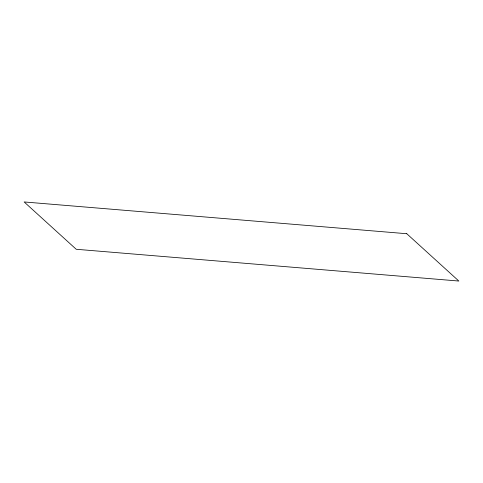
<?xml version="1.0" encoding="UTF-8"?>
<svg xmlns="http://www.w3.org/2000/svg" width="483" height="483" viewBox="0 0 483 483"><rect width="100%" height="100%" fill="white"/><g stroke="black" fill="none" stroke-linecap="round" stroke-linejoin="round"><path stroke-width="0.72" d="M406.777 233.724L24.15 201.954L76.223 249.276L458.85 281.046L406.777 233.724"/></g></svg>
